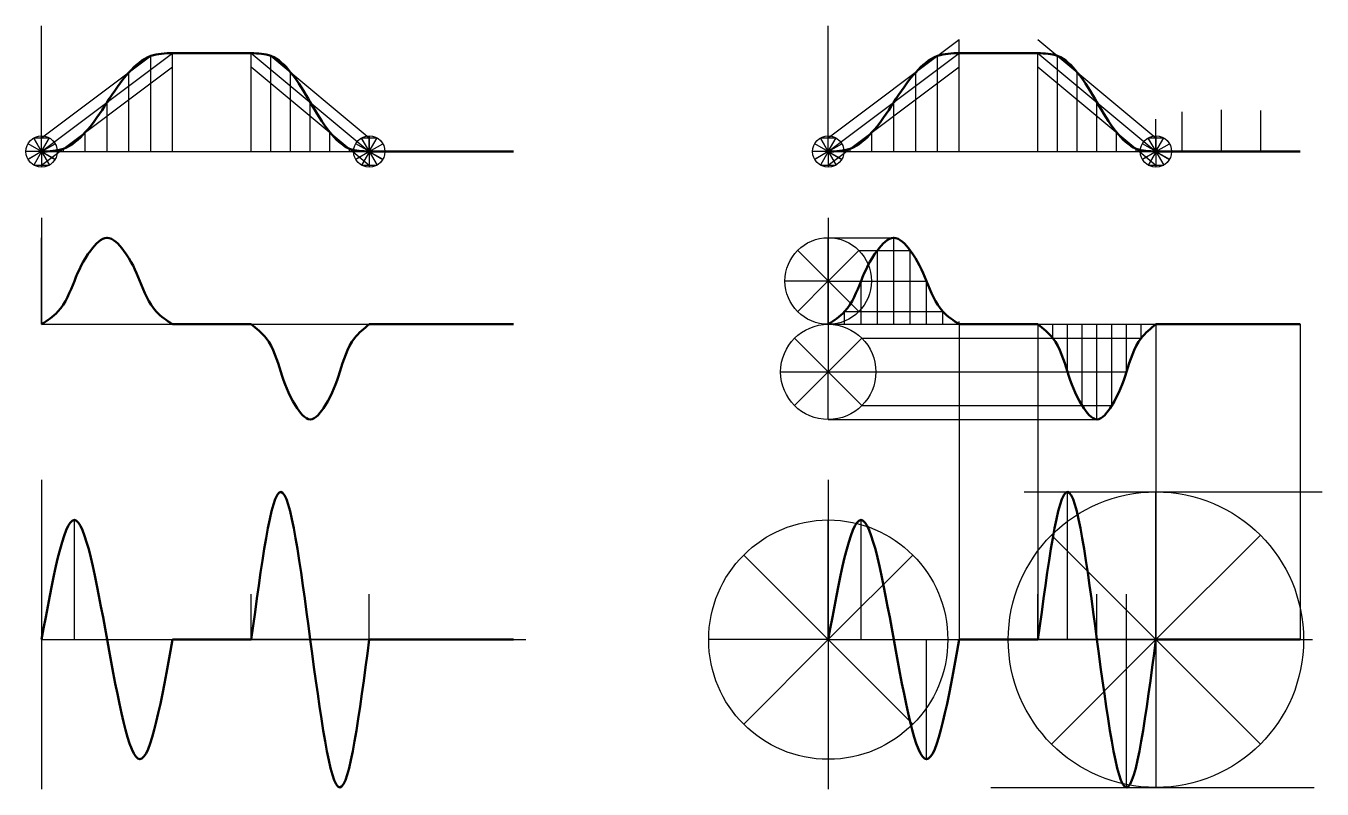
# Model space of a CAD drawing. Header units: millimetres. Extents: x 5598723 to 5598921, y 2493044 to 2493160.
import ezdxf

# ---------------------------------------------------------------- set-up
doc = ezdxf.new("R2010")
doc.units = ezdxf.units.MM
doc.layers.add('粗实线', color=7, linetype='Continuous', lineweight=50)
doc.layers.add('细实线', color=7, linetype='Continuous')

# ---------------------------------------------------------------- blocks, each defined once
blk = doc.blocks.new('*U79')
at = {"layer": '细实线'}
blk.add_line((0, -1.2), (0, 1.19), dxfattribs=at)
blk = doc.blocks.new('*U81')
at = {"layer": '细实线', "color": 0, "linetype": 'ByBlock', "lineweight": -2, "transparency": 16777216}
for p, rotation in [((5620572.83, 2495075.38), 59.99999999999999), ((5620573.27, 2495075.81), 29.99999999999999), ((5620572.67, 2495074.78), 90), ((5620572.83, 2495074.18), 120), ((5620573.27, 2495073.74), 150)]:
    blk.add_blockref('*U79', p, dxfattribs=dict(at, rotation=rotation))
blk.add_blockref('*U79', (5620573.87, 2495075.97), dxfattribs=at)
blk = doc.blocks.new('*U82')
at = {"layer": '细实线'}
blk.add_line((0, -1.2), (0, 1.19), dxfattribs=at)
blk = doc.blocks.new('*U83')
at = {"layer": '细实线', "color": 0, "linetype": 'ByBlock', "lineweight": -2, "transparency": 16777216}
for p, rotation in [((5620572.83, 2495075.38), 59.99999999999999), ((5620573.27, 2495075.81), 29.99999999999999), ((5620572.67, 2495074.78), 90), ((5620572.83, 2495074.18), 120), ((5620573.27, 2495073.74), 150)]:
    blk.add_blockref('*U82', p, dxfattribs=dict(at, rotation=rotation))
blk.add_blockref('*U82', (5620573.87, 2495075.97), dxfattribs=at)
blk = doc.blocks.new('*U84')
at = {"layer": '细实线'}
blk.add_line((0, -1.2), (0, 1.19), dxfattribs=at)
blk = doc.blocks.new('*U85')
at = {"layer": '细实线', "color": 0, "linetype": 'ByBlock', "lineweight": -2, "transparency": 16777216}
for p, rotation in [((5620572.83, 2495075.38), 59.99999999999999), ((5620573.27, 2495075.81), 29.99999999999999), ((5620572.67, 2495074.78), 90), ((5620572.83, 2495074.18), 120), ((5620573.27, 2495073.74), 150)]:
    blk.add_blockref('*U84', p, dxfattribs=dict(at, rotation=rotation))
blk.add_blockref('*U84', (5620573.87, 2495075.97), dxfattribs=at)
blk = doc.blocks.new('*U86')
at = {"layer": '细实线'}
blk.add_line((0, -1.2), (0, 1.19), dxfattribs=at)
blk = doc.blocks.new('*U87')
at = {"layer": '细实线', "color": 0, "linetype": 'ByBlock', "lineweight": -2, "transparency": 16777216}
for p, rotation in [((5620572.83, 2495075.38), 59.99999999999999), ((5620573.27, 2495075.81), 29.99999999999999), ((5620572.67, 2495074.78), 90), ((5620572.83, 2495074.18), 120), ((5620573.27, 2495073.74), 150)]:
    blk.add_blockref('*U86', p, dxfattribs=dict(at, rotation=rotation))
blk.add_blockref('*U86', (5620573.87, 2495075.97), dxfattribs=at)
blk = doc.blocks.new('*U88')
at = {"layer": '细实线'}
blk.add_line((0, -1.2), (0, 1.19), dxfattribs=at)
blk = doc.blocks.new('*U89')
at = {"layer": '细实线', "color": 0, "linetype": 'ByBlock', "lineweight": -2, "transparency": 16777216}
for p, rotation in [((5620572.83, 2495075.38), 59.99999999999999), ((5620573.27, 2495075.81), 29.99999999999999), ((5620572.67, 2495074.78), 90), ((5620572.83, 2495074.18), 120), ((5620573.27, 2495073.74), 150)]:
    blk.add_blockref('*U88', p, dxfattribs=dict(at, rotation=rotation))
blk.add_blockref('*U88', (5620573.87, 2495075.97), dxfattribs=at)
blk = doc.blocks.new('*U90')
at = {"layer": '细实线'}
blk.add_line((0, -1.2), (0, 1.19), dxfattribs=at)
blk = doc.blocks.new('*U91')
at = {"layer": '细实线', "color": 0, "linetype": 'ByBlock', "lineweight": -2, "transparency": 16777216}
for p, rotation in [((5620572.83, 2495075.38), 59.99999999999999), ((5620573.27, 2495075.81), 29.99999999999999), ((5620572.67, 2495074.78), 90), ((5620572.83, 2495074.18), 120), ((5620573.27, 2495073.74), 150)]:
    blk.add_blockref('*U90', p, dxfattribs=dict(at, rotation=rotation))
blk.add_blockref('*U90', (5620573.87, 2495075.97), dxfattribs=at)
blk = doc.blocks.new('*U119')
at = {"layer": '细实线'}
blk.add_line((0, -1.2), (0, 1.19), dxfattribs=at)
blk = doc.blocks.new('*U121')
at = {"layer": '细实线', "color": 0, "linetype": 'ByBlock', "lineweight": -2, "transparency": 16777216}
for p, rotation in [((5620572.83, 2495075.38), 59.99999999999999), ((5620573.27, 2495075.81), 29.99999999999999), ((5620572.67, 2495074.78), 90), ((5620572.83, 2495074.18), 120), ((5620573.27, 2495073.74), 150)]:
    blk.add_blockref('*U119', p, dxfattribs=dict(at, rotation=rotation))
blk.add_blockref('*U119', (5620573.87, 2495075.97), dxfattribs=at)
blk = doc.blocks.new('*U122')
at = {"layer": '细实线'}
blk.add_line((0, -1.2), (0, 1.19), dxfattribs=at)
blk = doc.blocks.new('*U123')
at = {"layer": '细实线', "color": 0, "linetype": 'ByBlock', "lineweight": -2, "transparency": 16777216}
for p, rotation in [((5620572.83, 2495075.38), 59.99999999999999), ((5620573.27, 2495075.81), 29.99999999999999), ((5620572.67, 2495074.78), 90), ((5620572.83, 2495074.18), 120), ((5620573.27, 2495073.74), 150)]:
    blk.add_blockref('*U122', p, dxfattribs=dict(at, rotation=rotation))
blk.add_blockref('*U122', (5620573.87, 2495075.97), dxfattribs=at)
blk = doc.blocks.new('*U124')
at = {"layer": '细实线'}
blk.add_line((0, -1.2), (0, 1.19), dxfattribs=at)
blk = doc.blocks.new('*U125')
at = {"layer": '细实线', "color": 0, "linetype": 'ByBlock', "lineweight": -2, "transparency": 16777216}
for p, rotation in [((5620572.83, 2495075.38), 59.99999999999999), ((5620573.27, 2495075.81), 29.99999999999999), ((5620572.67, 2495074.78), 90), ((5620572.83, 2495074.18), 120), ((5620573.27, 2495073.74), 150)]:
    blk.add_blockref('*U124', p, dxfattribs=dict(at, rotation=rotation))
blk.add_blockref('*U124', (5620573.87, 2495075.97), dxfattribs=at)
blk = doc.blocks.new('*U126')
at = {"layer": '细实线'}
blk.add_line((0, -1.2), (0, 1.19), dxfattribs=at)
blk = doc.blocks.new('*U127')
at = {"layer": '细实线', "color": 0, "linetype": 'ByBlock', "lineweight": -2, "transparency": 16777216}
for p, rotation in [((5620572.83, 2495075.38), 59.99999999999999), ((5620573.27, 2495075.81), 29.99999999999999), ((5620572.67, 2495074.78), 90), ((5620572.83, 2495074.18), 120), ((5620573.27, 2495073.74), 150)]:
    blk.add_blockref('*U126', p, dxfattribs=dict(at, rotation=rotation))
blk.add_blockref('*U126', (5620573.87, 2495075.97), dxfattribs=at)
blk = doc.blocks.new('*U128')
at = {"layer": '细实线'}
blk.add_line((0, -1.2), (0, 1.19), dxfattribs=at)
blk = doc.blocks.new('*U129')
at = {"layer": '细实线', "color": 0, "linetype": 'ByBlock', "lineweight": -2, "transparency": 16777216}
for p, rotation in [((5620572.83, 2495075.38), 59.99999999999999), ((5620573.27, 2495075.81), 29.99999999999999), ((5620572.67, 2495074.78), 90), ((5620572.83, 2495074.18), 120), ((5620573.27, 2495073.74), 150)]:
    blk.add_blockref('*U128', p, dxfattribs=dict(at, rotation=rotation))
blk.add_blockref('*U128', (5620573.87, 2495075.97), dxfattribs=at)
blk = doc.blocks.new('*U130')
at = {"layer": '细实线'}
blk.add_line((0, -1.2), (0, 1.19), dxfattribs=at)
blk = doc.blocks.new('*U131')
at = {"layer": '细实线', "color": 0, "linetype": 'ByBlock', "lineweight": -2, "transparency": 16777216}
for p, rotation in [((5620572.83, 2495075.38), 59.99999999999999), ((5620573.27, 2495075.81), 29.99999999999999), ((5620572.67, 2495074.78), 90), ((5620572.83, 2495074.18), 120), ((5620573.27, 2495073.74), 150)]:
    blk.add_blockref('*U130', p, dxfattribs=dict(at, rotation=rotation))
blk.add_blockref('*U130', (5620573.87, 2495075.97), dxfattribs=at)
blk = doc.blocks.new('*U132')
at = {"layer": '细实线'}
blk.add_line((0, -3.3), (0, 3.3), dxfattribs=at)
blk = doc.blocks.new('*U133')
at = {"layer": '细实线', "color": 0, "linetype": 'ByBlock', "lineweight": -2, "transparency": 16777216}
blk.add_blockref('*U132', (5620573.87, 2495058.34), dxfattribs=at)
for p, rotation in [((5620571.53, 2495057.38), 45), ((5620570.57, 2495055.04), 90), ((5620571.53, 2495052.71), 135), ((5620573.87, 2495051.74), 180), ((5620576.2, 2495052.71), 225)]:
    blk.add_blockref('*U132', p, dxfattribs=dict(at, rotation=rotation))
blk = doc.blocks.new('*U134')
at = {"layer": '细实线'}
blk.add_line((0, 3.63), (0, -3.63), dxfattribs=at)
blk = doc.blocks.new('*U135')
at = {"layer": '细实线', "color": 0, "linetype": 'ByBlock', "lineweight": -2, "transparency": 16777216}
blk.add_blockref('*U134', (5620573.87, 2495044.81), dxfattribs=at)
for p, rotation in [((5620571.3, 2495043.75), 45.00000000000001), ((5620570.24, 2495041.18), 90), ((5620571.3, 2495038.62), 135), ((5620573.87, 2495037.55), 180), ((5620576.43, 2495038.62), 225)]:
    blk.add_blockref('*U134', p, dxfattribs=dict(at, rotation=rotation))
blk = doc.blocks.new('*U136')
at = {"layer": '细实线'}
blk.add_line((0, -9.12), (0, 9.12), dxfattribs=at)
blk = doc.blocks.new('*U137')
at = {"layer": '细实线', "color": 0, "linetype": 'ByBlock', "lineweight": -2, "transparency": 16777216}
blk.add_blockref('*U136', (5620573.87, 2495009.49), dxfattribs=at)
for p, rotation in [((5620567.42, 2495006.82), 45.00000000000001), ((5620564.75, 2495000.37), 90), ((5620567.42, 2494993.92), 135), ((5620573.87, 2494991.25), 180), ((5620580.31, 2494993.92), 225)]:
    blk.add_blockref('*U136', p, dxfattribs=dict(at, rotation=rotation))

msp = doc.modelspace()

# ---------------------------------------------------------------- linework, layer by layer
at = {"layer": '粗实线'}
for p, q in [((5598745.62, 2493155.81), (5598757.62, 2493155.81)), ((5598865.64, 2493155.81), (5598877.64, 2493155.81)), ((5598775.62, 2493140.81), (5598797.62, 2493140.81)), ((5598895.64, 2493140.81), (5598917.64, 2493140.81)), ((5598745.62, 2493114.47), (5598757.62, 2493114.47)), ((5598775.62, 2493114.47), (5598797.62, 2493114.47)), ((5598865.64, 2493114.47), (5598877.64, 2493114.47)), ((5598895.64, 2493114.47), (5598917.64, 2493114.47)), ((5598745.62, 2493066.4), (5598757.62, 2493066.4)), ((5598775.62, 2493066.4), (5598797.62, 2493066.4)), ((5598865.64, 2493066.4), (5598877.64, 2493066.4)), ((5598895.64, 2493066.4), (5598917.64, 2493066.4))]:
    msp.add_line(p, q, dxfattribs=at)
for points in [[(5598725.62, 2493140.81), (5598728.95, 2493141.24), (5598732.29, 2493143.74), (5598735.62, 2493148.31), (5598738.95, 2493152.88), (5598742.29, 2493155.38), (5598745.62, 2493155.81)], [(5598757.62, 2493155.81), (5598760.62, 2493155.38), (5598763.62, 2493152.88), (5598766.62, 2493148.31), (5598769.62, 2493143.74), (5598772.62, 2493141.24), (5598775.62, 2493140.81)], [(5598845.64, 2493140.81), (5598848.97, 2493141.24), (5598852.31, 2493143.74), (5598855.64, 2493148.31), (5598858.98, 2493152.88), (5598862.31, 2493155.38), (5598865.64, 2493155.81)], [(5598877.64, 2493155.81), (5598880.64, 2493155.38), (5598883.64, 2493152.88), (5598886.64, 2493148.31), (5598889.64, 2493143.74), (5598892.64, 2493141.24), (5598895.64, 2493140.81)], [(5598725.62, 2493114.47), (5598728.12, 2493116.41), (5598730.62, 2493121.07), (5598733.12, 2493125.74), (5598735.62, 2493127.67), (5598738.12, 2493125.74), (5598740.62, 2493121.07), (5598743.12, 2493116.41), (5598745.62, 2493114.47)], [(5598845.64, 2493114.47), (5598848.14, 2493116.41), (5598850.64, 2493121.07), (5598853.14, 2493125.74), (5598855.64, 2493127.67), (5598858.14, 2493125.74), (5598860.64, 2493121.07), (5598863.14, 2493116.41), (5598865.64, 2493114.47)], [(5598757.62, 2493114.47), (5598759.87, 2493112.35), (5598762.12, 2493107.21), (5598764.37, 2493102.08), (5598766.62, 2493099.95), (5598768.87, 2493102.08), (5598771.12, 2493107.21), (5598773.37, 2493112.35), (5598775.62, 2493114.47)], [(5598877.64, 2493114.47), (5598879.89, 2493112.35), (5598882.14, 2493107.21), (5598884.39, 2493102.08), (5598886.64, 2493099.95), (5598888.89, 2493102.08), (5598891.14, 2493107.21), (5598893.39, 2493112.35), (5598895.64, 2493114.47)], [(5598757.62, 2493066.4), (5598762.12, 2493088.93), (5598766.62, 2493066.4), (5598771.12, 2493043.87), (5598775.62, 2493066.4)], [(5598877.64, 2493066.4), (5598882.14, 2493088.93), (5598886.64, 2493066.4), (5598891.14, 2493043.87), (5598895.64, 2493066.4)], [(5598725.62, 2493066.4), (5598730.62, 2493084.64), (5598735.62, 2493066.4), (5598740.62, 2493048.16), (5598745.62, 2493066.4)], [(5598845.64, 2493066.4), (5598850.64, 2493084.64), (5598855.64, 2493066.4), (5598860.64, 2493048.16), (5598865.64, 2493066.4)]]:
    msp.add_spline(points, degree=3, dxfattribs=at)
at = {"layer": '细实线'}
for p, q in [((5598725.62, 2493140.81), (5598725.62, 2493159.95)), ((5598845.64, 2493140.81), (5598845.64, 2493159.95)), ((5598845.64, 2493142.88), (5598865.64, 2493157.88)), ((5598865.64, 2493140.81), (5598865.64, 2493157.88)), ((5598877.64, 2493157.88), (5598895.64, 2493142.88)), ((5598725.62, 2493140.81), (5598745.62, 2493155.81)), ((5598745.62, 2493140.81), (5598745.62, 2493155.81)), ((5598757.62, 2493140.81), (5598757.62, 2493155.81)), ((5598757.62, 2493155.81), (5598775.62, 2493140.81)), ((5598845.64, 2493140.81), (5598865.64, 2493155.81)), ((5598877.64, 2493140.81), (5598877.64, 2493155.81)), ((5598877.64, 2493155.81), (5598895.64, 2493140.81)), ((5598725.62, 2493142.88), (5598742.29, 2493155.38)), ((5598725.62, 2493138.74), (5598745.62, 2493153.74)), ((5598742.29, 2493140.81), (5598742.29, 2493155.38)), ((5598757.62, 2493153.74), (5598775.62, 2493138.74)), ((5598760.62, 2493140.81), (5598760.62, 2493155.38)), ((5598760.62, 2493155.38), (5598775.62, 2493142.88)), ((5598845.64, 2493138.74), (5598865.64, 2493153.74)), ((5598862.31, 2493140.81), (5598862.31, 2493155.38)), ((5598877.64, 2493153.74), (5598895.64, 2493138.74)), ((5598880.64, 2493140.81), (5598880.64, 2493155.38)), ((5598738.95, 2493140.81), (5598738.95, 2493152.88)), ((5598763.62, 2493145.72), (5598763.62, 2493152.88)), ((5598858.98, 2493140.81), (5598858.98, 2493152.88)), ((5598883.64, 2493145.72), (5598883.64, 2493152.88)), ((5598735.62, 2493140.81), (5598735.62, 2493148.31)), ((5598766.62, 2493140.81), (5598766.62, 2493148.31)), ((5598855.64, 2493140.81), (5598855.64, 2493148.31)), ((5598886.64, 2493140.81), (5598886.64, 2493148.31)), ((5598899.64, 2493140.81), (5598899.64, 2493146.85)), ((5598905.64, 2493140.81), (5598905.64, 2493147.19)), ((5598911.64, 2493140.81), (5598911.64, 2493147.06)), ((5598763.62, 2493140.81), (5598763.62, 2493145.72)), ((5598883.64, 2493140.81), (5598883.64, 2493145.72)), ((5598895.64, 2493140.81), (5598895.64, 2493145.72)), ((5598724.43, 2493142.88), (5598726.82, 2493142.88)), ((5598725.62, 2493140.81), (5598725.62, 2493142.88)), ((5598732.29, 2493140.81), (5598732.29, 2493143.74)), ((5598745.62, 2493140.81), (5598745.62, 2493142.88)), ((5598769.62, 2493140.81), (5598769.62, 2493143.74)), ((5598769.62, 2493143.74), (5598769.62, 2493143.74)), ((5598774.43, 2493142.88), (5598776.82, 2493142.88)), ((5598844.45, 2493142.88), (5598846.84, 2493142.88)), ((5598845.64, 2493140.81), (5598845.64, 2493142.88)), ((5598852.31, 2493140.81), (5598852.31, 2493143.74)), ((5598865.64, 2493140.81), (5598865.64, 2493142.88)), ((5598889.64, 2493140.81), (5598889.64, 2493143.74)), ((5598889.64, 2493143.74), (5598889.64, 2493143.74)), ((5598894.45, 2493142.88), (5598896.84, 2493142.88)), ((5598725.62, 2493140.81), (5598790.66, 2493140.81)), ((5598725.62, 2493140.81), (5598728.95, 2493140.81)), ((5598728.95, 2493140.81), (5598728.95, 2493141.24)), ((5598728.95, 2493140.81), (5598728.95, 2493141.24)), ((5598737.62, 2493140.81), (5598743.62, 2493140.81)), ((5598743.62, 2493140.81), (5598749.62, 2493140.81)), ((5598743.62, 2493140.81), (5598745.62, 2493140.81)), ((5598749.62, 2493140.81), (5598755.62, 2493140.81)), ((5598755.62, 2493140.81), (5598761.62, 2493140.81)), ((5598755.62, 2493140.81), (5598757.62, 2493140.81)), ((5598761.62, 2493140.81), (5598767.62, 2493140.81)), ((5598767.62, 2493140.81), (5598773.62, 2493140.81)), ((5598772.62, 2493140.81), (5598772.62, 2493141.24)), ((5598773.62, 2493140.81), (5598779.62, 2493140.81)), ((5598773.62, 2493140.81), (5598775.62, 2493140.81)), ((5598779.62, 2493140.81), (5598785.62, 2493140.81)), ((5598785.62, 2493140.81), (5598791.62, 2493140.81)), ((5598791.62, 2493140.81), (5598797.62, 2493140.81)), ((5598845.64, 2493140.81), (5598910.68, 2493140.81)), ((5598845.64, 2493140.81), (5598848.97, 2493140.81)), ((5598848.97, 2493140.81), (5598848.97, 2493141.24)), ((5598848.98, 2493140.81), (5598848.98, 2493141.24)), ((5598857.64, 2493140.81), (5598863.64, 2493140.81)), ((5598863.64, 2493140.81), (5598869.64, 2493140.81)), ((5598863.64, 2493140.81), (5598865.64, 2493140.81)), ((5598869.64, 2493140.81), (5598875.64, 2493140.81)), ((5598875.64, 2493140.81), (5598881.64, 2493140.81)), ((5598875.64, 2493140.81), (5598877.64, 2493140.81)), ((5598881.64, 2493140.81), (5598887.64, 2493140.81)), ((5598887.64, 2493140.81), (5598893.64, 2493140.81)), ((5598892.64, 2493140.81), (5598892.64, 2493141.24)), ((5598893.64, 2493140.81), (5598899.64, 2493140.81)), ((5598893.64, 2493140.81), (5598895.64, 2493140.81)), ((5598899.64, 2493140.81), (5598905.64, 2493140.81)), ((5598905.64, 2493140.81), (5598911.64, 2493140.81)), ((5598911.64, 2493140.81), (5598917.64, 2493140.81)), ((5598724.43, 2493138.74), (5598726.82, 2493138.74)), ((5598774.43, 2493138.74), (5598776.82, 2493138.74)), ((5598844.45, 2493138.74), (5598846.84, 2493138.74)), ((5598894.45, 2493138.74), (5598896.84, 2493138.74)), ((5598725.62, 2493130.68), (5598725.62, 2493114.47)), ((5598845.64, 2493130.68), (5598845.64, 2493114.47)), ((5598725.62, 2493114.47), (5598725.62, 2493127.67)), ((5598725.62, 2493121.07), (5598725.62, 2493127.67)), ((5598735.62, 2493127.67), (5598735.62, 2493127.79)), ((5598845.64, 2493114.47), (5598845.64, 2493127.67)), ((5598845.64, 2493121.07), (5598845.64, 2493127.67)), ((5598845.64, 2493127.67), (5598855.64, 2493127.67)), ((5598855.64, 2493114.47), (5598855.64, 2493127.79)), ((5598845.64, 2493121.07), (5598850.31, 2493125.74)), ((5598850.31, 2493125.74), (5598858.15, 2493125.74)), ((5598853.14, 2493114.47), (5598853.14, 2493125.74)), ((5598858.14, 2493114.47), (5598858.14, 2493125.74)), ((5598845.64, 2493121.07), (5598860.64, 2493121.07)), ((5598850.64, 2493114.47), (5598850.64, 2493121.07)), ((5598860.64, 2493114.47), (5598860.64, 2493121.07)), ((5598725.62, 2493114.47), (5598725.62, 2493117.77)), ((5598845.64, 2493114.47), (5598845.64, 2493117.77)), ((5598848.14, 2493116.41), (5598863.14, 2493116.41)), ((5598848.14, 2493114.47), (5598848.14, 2493116.41)), ((5598855.64, 2493114.47), (5598855.64, 2493117.77)), ((5598863.14, 2493114.47), (5598863.14, 2493116.41)), ((5598725.62, 2493114.47), (5598797.16, 2493114.47)), ((5598845.64, 2493114.47), (5598917.18, 2493114.47)), ((5598865.64, 2493114.47), (5598865.64, 2493114.92)), ((5598865.64, 2493114.47), (5598865.64, 2493066.4)), ((5598877.64, 2493114.47), (5598877.64, 2493066.4)), ((5598879.89, 2493112.35), (5598879.89, 2493114.47)), ((5598882.14, 2493107.21), (5598882.14, 2493114.47)), ((5598884.39, 2493102.08), (5598884.39, 2493114.47)), ((5598886.64, 2493099.95), (5598886.64, 2493114.47)), ((5598888.89, 2493102.08), (5598888.89, 2493114.47)), ((5598891.14, 2493107.21), (5598891.14, 2493114.47)), ((5598893.39, 2493112.35), (5598893.39, 2493114.47)), ((5598895.64, 2493114.47), (5598895.64, 2493066.4)), ((5598917.64, 2493114.47), (5598917.64, 2493066.4)), ((5598845.64, 2493107.21), (5598850.78, 2493112.35)), ((5598850.78, 2493112.35), (5598893.39, 2493112.35)), ((5598845.64, 2493107.21), (5598852.9, 2493107.21)), ((5598852.9, 2493107.21), (5598891.14, 2493107.21)), ((5598850.78, 2493102.08), (5598888.89, 2493102.08)), ((5598845.64, 2493099.95), (5598886.64, 2493099.95)), ((5598725.62, 2493090.76), (5598725.62, 2493043.62)), ((5598845.64, 2493090.76), (5598845.64, 2493043.62)), ((5598875.51, 2493088.93), (5598920.98, 2493088.93)), ((5598882.14, 2493066.4), (5598882.14, 2493088.93)), ((5598895.64, 2493066.4), (5598895.64, 2493088.93)), ((5598730.62, 2493066.4), (5598730.62, 2493084.64)), ((5598850.64, 2493066.4), (5598850.64, 2493084.64)), ((5598895.64, 2493066.4), (5598879.71, 2493082.33)), ((5598895.64, 2493066.4), (5598911.58, 2493082.33)), ((5598845.64, 2493066.4), (5598858.54, 2493079.3)), ((5598757.62, 2493066.4), (5598757.62, 2493073.33)), ((5598775.62, 2493066.4), (5598775.62, 2493073.33)), ((5598877.64, 2493066.4), (5598877.64, 2493073.33)), ((5598886.64, 2493066.4), (5598886.64, 2493073.33)), ((5598891.14, 2493043.87), (5598891.14, 2493073.33)), ((5598895.64, 2493066.4), (5598895.64, 2493073.33)), ((5598725.62, 2493066.4), (5598799.52, 2493066.4)), ((5598725.62, 2493066.4), (5598743.86, 2493066.4)), ((5598730.62, 2493066.4), (5598735.62, 2493066.4)), ((5598775.62, 2493066.4), (5598753.09, 2493066.4)), ((5598845.64, 2493066.4), (5598919.54, 2493066.4)), ((5598845.64, 2493066.4), (5598863.88, 2493066.4)), ((5598850.64, 2493066.4), (5598855.64, 2493066.4)), ((5598860.64, 2493048.16), (5598860.64, 2493066.4)), ((5598895.64, 2493066.4), (5598873.11, 2493066.4)), ((5598895.64, 2493066.4), (5598879.71, 2493050.47)), ((5598895.64, 2493066.4), (5598895.64, 2493043.87)), ((5598895.64, 2493066.4), (5598911.58, 2493050.47)), ((5598870.43, 2493043.87), (5598919.8, 2493043.87))]:
    msp.add_line(p, q, dxfattribs=at)
for centre, radius in [((5598725.62, 2493140.81), 2.39), ((5598775.62, 2493140.81), 2.39), ((5598845.64, 2493140.81), 2.39), ((5598895.64, 2493140.81), 2.39), ((5598845.64, 2493121.07), 6.6), ((5598845.64, 2493107.21), 7.26), ((5598895.64, 2493066.4), 22.53), ((5598845.64, 2493066.4), 18.24)]:
    msp.add_circle(centre, radius, dxfattribs=at)

# ---------------------------------------------------------------- block references
for name, p, rotation in [('*U85', (6248214.41, 8608237.95), 239.9999999999999), ('*U91', (6248264.41, 8608237.95), 239.9999999999999), ('*U125', (6248334.43, 8608237.95), 239.9999999999999), ('*U131', (6248384.43, 8608237.95), 239.9999999999999), ('*U83', (10569810.7, -1126881.55), 120), ('*U89', (10569860.7, -1126881.55), 120), ('*U123', (10569930.72, -1126881.55), 120), ('*U129', (10569980.72, -1126881.55), 120)]:
    msp.add_blockref(name, p, dxfattribs=dict(at, rotation=rotation))
for name, p in [('*U81', (-21848.24, -1933.97)), ('*U87', (-21798.24, -1933.97)), ('*U121', (-21728.22, -1933.97)), ('*U127', (-21678.22, -1933.97)), ('*U133', (-21728.22, -1933.97)), ('*U135', (-21728.22, -1933.97)), ('*U137', (-21728.22, -1933.97))]:
    msp.add_blockref(name, p, dxfattribs=at)

doc.saveas('drawing.dxf')
